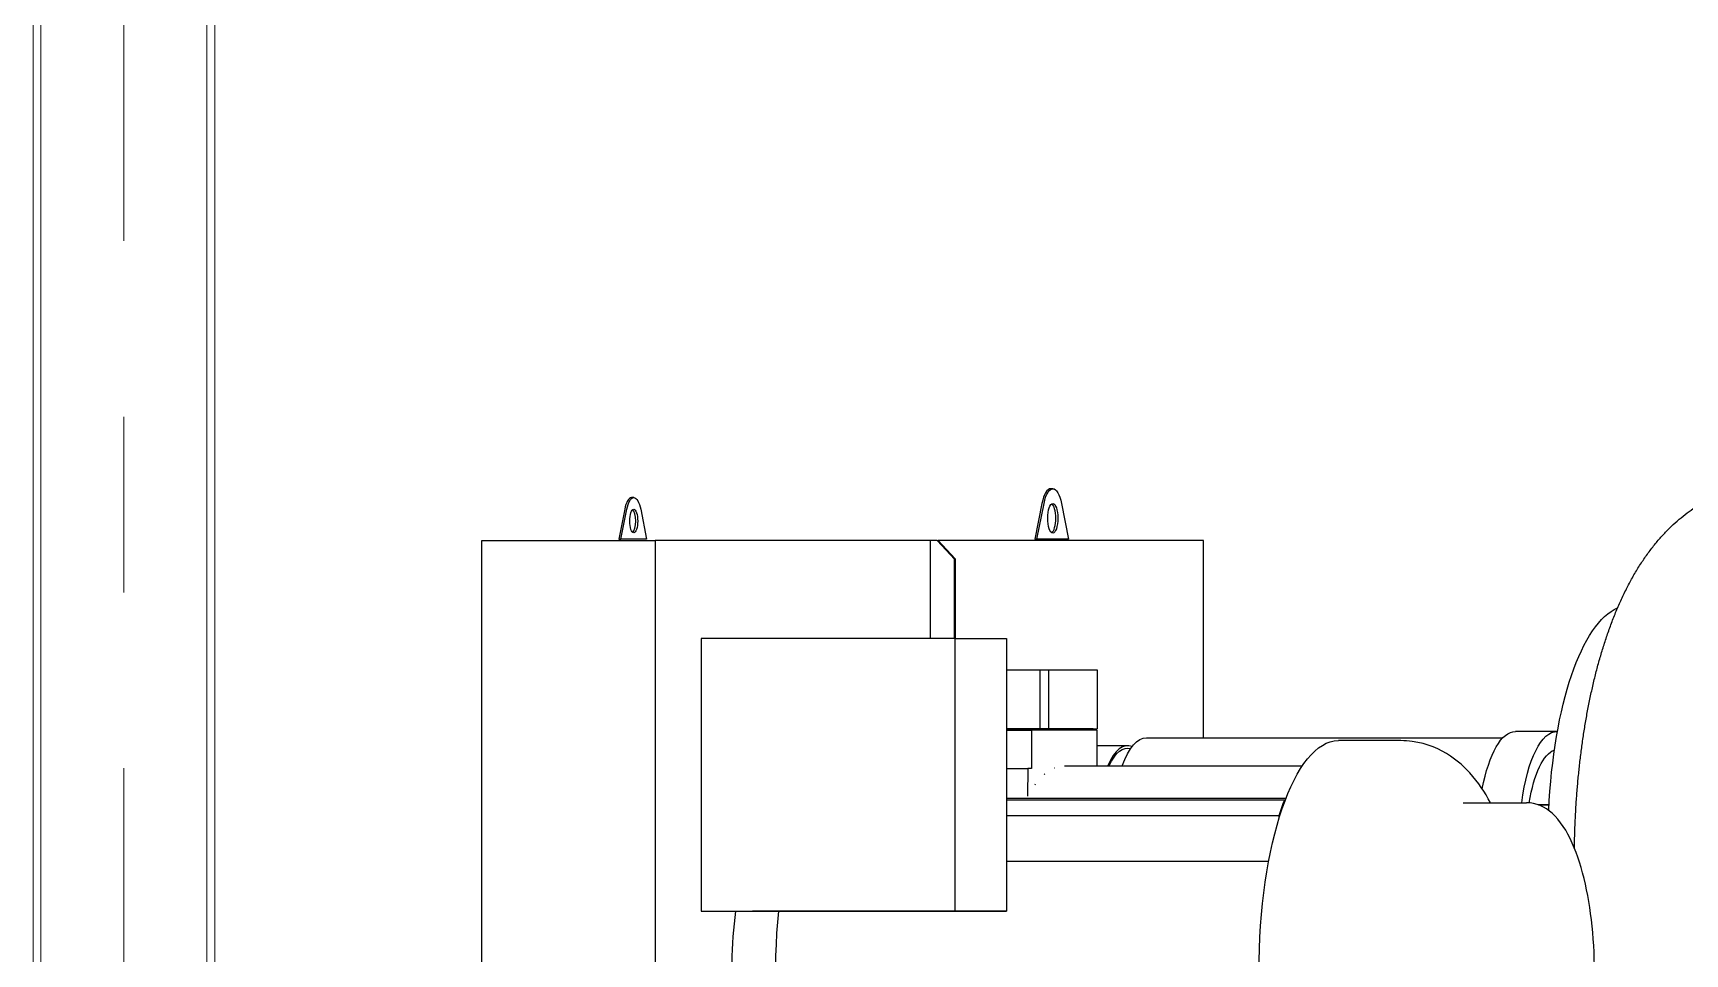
# Model space of a CAD drawing. Header units: metres. Extents: x 0 to 63075, y 0 to 44550.
# Drawn here: x 36480 to 38717, y 30155 to 31403 of the extents above; entities that cross this region are included whole.
import ezdxf

# ---------------------------------------------------------------- set-up
doc = ezdxf.new("R2010")
doc.units = ezdxf.units.M
doc.header["$LTSCALE"] = 75
doc.linetypes.add('CENTER2', pattern=[28.575, 19.05, -3.175, 3.175, -3.175])
for name, color, linetype in [('SC1', 7, 'CENTER2'), ('SDM', 7, 'Continuous'), ('SL1', 8, 'Continuous')]:
    doc.layers.add(name, color=color, linetype=linetype)

# ---------------------------------------------------------------- blocks, each defined once
blk = doc.blocks.new('A$Cf33ee68d')
at = {"layer": 'SL1', "lineweight": 0}
for p, q in [((12797, 10492.2), (12797, 1529.9)), ((12807.7, 10492.2), (12807.7, 1529.9)), ((13032.3, 1529.9), (13032.3, 10492.2)), ((13043, 10492.2), (13043, 1529.9))]:
    blk.add_line(p, q, dxfattribs=at)
at = {"layer": 'SL1', "extrusion": (2.28848e-17, 1, 0)}
for p, q in [((14177.8, 2582.2), (14175, 2582.2)), ((13598.2, 2554.3), (13590.2, 2513.9)), ((13593, 2513.9), (13601, 2554.3)), ((13610.4, 2570.1), (13607.6, 2570.1)), ((13619.8, 2554.3), (13627.8, 2513.9)), ((14163.1, 2562.2), (14153.6, 2513.9)), ((14156.4, 2513.9), (14166, 2562.2)), ((14189.7, 2562.2), (14199.2, 2513.9)), ((13404.7, 2511.9), (13639.6, 2511.9)), ((13404.7, 1553.9), (13404.7, 2511.9)), ((13590.2, 2513.9), (13593, 2513.9)), ((13627.8, 2513.9), (13593, 2513.9)), ((14011.7, 2511.9), (13639.6, 2511.9)), ((13639.6, 2511.9), (13639.6, 1553.9)), ((14011.7, 2511.9), (14011.7, 2379.3)), ((14021.1, 2511.9), (14011.7, 2511.9)), ((14021.1, 2511.9), (14022.8, 2511.9)), ((14044.6, 2486.9), (14021.1, 2511.9)), ((14381.8, 2511.9), (14022.8, 2511.9)), ((14046.3, 2486.9), (14022.8, 2511.9)), ((14153.6, 2513.9), (14156.4, 2513.9)), ((14199.2, 2513.9), (14156.4, 2513.9)), ((14381.8, 2244.9), (14381.8, 2511.9)), ((14044.6, 2486.9), (14046.3, 2486.9)), ((14044.6, 2379.3), (14044.6, 2486.9)), ((14046.3, 2379.3), (14046.3, 2486.9)), ((14045.5, 2379.3), (13701.5, 2379.3)), ((13701.5, 2379.3), (13701.5, 2010)), ((14045.5, 2010), (14045.5, 2379.3)), ((14045.5, 2379.3), (14115.2, 2379.3)), ((14115.2, 2379.3), (14115.2, 2010)), ((14160.4, 2336.9), (14160.4, 2256.9)), ((14171.8, 2336.9), (14171.8, 2256.9)), ((14237.9, 2336.9), (14237.9, 2256.9)), ((14115.2, 2255.2), (14149.2, 2255.2)), ((14149.2, 2255.2), (14149.2, 2203.2)), ((14238.1, 2255.2), (14149.2, 2255.2)), ((14238.1, 2206.9), (14238.1, 2255.2)), ((14304.8, 2244.9), (14787.2, 2244.9)), ((14649.1, 2240.9), (14564.5, 2240.9)), ((14860.6, 2253.4), (14804.3, 2253.4)), ((14279.4, 2234.1), (14238.1, 2234.1)), ((14115.2, 2203.2), (14144.2, 2203.2)), ((14144.2, 2203.2), (14143.8, 2165.9)), ((14149.2, 2203.2), (14144.2, 2203.2)), ((14193.6, 2206.9), (14515.9, 2206.9)), ((14115.2, 2162.9), (14493.7, 2162.9)), ((14115.2, 2160.7), (14491.8, 2160.7)), ((14491.8, 2160.7), (14492.9, 2160.8)), ((14733.5, 2156.9), (14819.4, 2156.9)), ((14849.8, 2153.9), (14835.7, 2153.9)), ((14835.7, 2153.9), (14849.8, 2153.9)), ((14849.8, 2153.9), (14835.7, 2153.9)), ((14115.2, 2139.5), (14484.5, 2139.5)), ((14484.5, 2136.4), (14484.5, 2139.5)), ((14115.2, 2077.6), (14470.3, 2077.6)), ((13701.5, 2010), (13771.2, 2010)), ((13701.5, 2010), (14045.5, 2010)), ((14115.2, 2010), (13771.2, 2010)), ((14045.5, 2010), (14115.2, 2010))]:
    blk.add_line(p, q, dxfattribs=at)
at = {"layer": 'SL1'}
for centre, major_axis, start_param, end_param in [((14175, 2542.2), (0, 40), 0, 1.047198), ((13607.6, 2538.4), (0, 31.8), 0, 1.047198), ((13610.4, 2538.4), (0, -15.9), -1.570796, 4.712389), ((13607.6, 2538.4), (0, -15.9), 0.262612, 2.87898), ((14177.8, 2542.2), (0, -20), -1.570796, 4.712389), ((14175, 2542.2), (0, -20), 0.207548, 2.934045), ((14279.4, 2103.9), (0, 130.2), -0.13415, 0.657958)]:
    blk.add_ellipse(centre, major_axis=major_axis, ratio=0.34202, start_param=start_param, end_param=end_param, dxfattribs=at)
at = {"layer": 'SL1', "extrusion": (0, 0, -1)}
for centre, major_axis, start_param, end_param in [((14177.8, 2542.2), (0, 40), -1.047198, 1.047198), ((13610.4, 2538.4), (0, 31.8), -1.047198, 1.047198), ((14957.9, 2103.9), (0, 320), -1.43809, -0.139713), ((14304.8, 2103.9), (0, 141), -0.751748, 0), ((14564.5, 1926.9), (0, 314), -1.570796, 0), ((14804.3, 2103.9), (0, 149.5), -1.071494, 0), ((14860.6, 2103.9), (0, 149.5), -1.208458, 0.009282), ((14279.4, 2103.9), (0, -127), 2.516696, 3.235567), ((14861.8, 2103.9), (0, 125), -1.134268, -0.113218), ((13898.7, 1926.9), (0, 280.8), -2.144346, -1.270443)]:
    blk.add_ellipse(centre, major_axis=major_axis, ratio=0.34202, start_param=start_param, end_param=end_param, dxfattribs=at)
at = {"layer": 'SL1'}
for points, knots in [([(14884.2, 2095.2), (14884.2, 2096.3), (14884.2, 2097.4), (14884.3, 2104.9), (14884.5, 2111.3), (14884.9, 2124.1), (14885.2, 2130.5), (14885.8, 2143.3), (14886.1, 2149.6), (14887, 2162.3), (14887.4, 2168.7), (14888.5, 2181.3), (14889, 2187.6), (14890.3, 2200.1), (14890.9, 2206.4), (14892.4, 2218.8), (14893.1, 2225), (14894.8, 2237.4), (14895.7, 2243.5), (14897.5, 2255.7), (14898.5, 2261.8), (14900.6, 2273.9), (14901.7, 2279.9), (14904, 2291.9), (14905.3, 2297.9), (14907.8, 2309.7), (14909.1, 2315.6), (14911.9, 2327.3), (14913.4, 2333.1), (14916.4, 2344.6), (14918, 2350.3), (14921.4, 2361.7), (14923.1, 2367.4), (14926.7, 2378.6), (14928.6, 2384.2), (14932.5, 2395.3), (14934.6, 2400.8), (14938.8, 2411.8), (14941.1, 2417.2), (14945.7, 2427.9), (14948.1, 2433.2), (14953.2, 2443.8), (14955.8, 2449), (14961.2, 2459.2), (14964, 2464.2), (14969.8, 2474), (14972.8, 2478.7), (14978.9, 2488), (14982.1, 2492.5), (14988.5, 2501.1), (14991.7, 2505.3), (14998.3, 2513.3), (15001.7, 2517.1), (15008.4, 2524.4), (15011.9, 2527.9), (15018.8, 2534.5), (15022.3, 2537.7), (15029.4, 2543.7), (15032.9, 2546.6), (15040.2, 2552), (15043.8, 2554.6), (15051.2, 2559.5), (15054.9, 2561.8), (15062.5, 2566.1), (15066.3, 2568.2), (15074, 2572), (15077.9, 2573.8), (15085.7, 2577.1), (15089.7, 2578.6), (15097.6, 2581.4), (15101.6, 2582.6), (15109.7, 2584.8), (15113.8, 2585.8), (15118.3, 2586.8), (15118.7, 2586.9), (15119.1, 2587)], [710.854341, 710.854341, 710.854341, 710.854341, 714.128183, 714.128183, 733.394089, 733.394089, 752.671674, 752.671674, 771.972636, 771.972636, 791.309081, 791.309081, 810.69375, 810.69375, 830.140259, 830.140259, 849.663361, 849.663361, 869.279233, 869.279233, 889.005778, 889.005778, 908.862947, 908.862947, 928.873032, 928.873032, 949.06089, 949.06089, 969.453949, 969.453949, 990.081761, 990.081761, 1010.974612, 1010.974612, 1032.160326, 1032.160326, 1053.657763, 1053.657763, 1075.464864, 1075.464864, 1097.539107, 1097.539107, 1119.771633, 1119.771633, 1141.96658, 1141.96658, 1163.851227, 1163.851227, 1185.136988, 1185.136988, 1205.606384, 1205.606384, 1225.165003, 1225.165003, 1243.831091, 1243.831091, 1261.691147, 1261.691147, 1278.858034, 1278.858034, 1295.445391, 1295.445391, 1311.555961, 1311.555961, 1327.278001, 1327.278001, 1342.685536, 1342.685536, 1357.840155, 1357.840155, 1372.793235, 1372.793235, 1387.588114, 1387.588114, 1389.109409, 1389.109409, 1389.109409, 1389.109409]), ([(14237.4, 2336.9), (14237.5, 2336.9), (14237.7, 2336.9), (14237.8, 2336.9), (14237.8, 2336.9), (14237.9, 2336.9), (14237.9, 2336.9)], [92.311115, 92.311115, 92.311115, 92.311115, 93.886977, 93.886977, 93.886977, 95.111674, 95.111674, 95.111674, 95.111674]), ([(14237.4, 2256.9), (14237.5, 2256.9), (14237.7, 2256.9), (14237.8, 2256.9), (14237.8, 2256.9), (14237.9, 2256.9), (14237.9, 2256.9)], [92.311115, 92.311115, 92.311115, 92.311115, 93.886977, 93.886977, 93.886977, 95.111674, 95.111674, 95.111674, 95.111674]), ([(14770.3, 2156.9), (14763, 2170.9), (14754.3, 2184.4), (14735.2, 2205.2), (14726.7, 2213), (14702.4, 2229.3), (14684.5, 2237.2), (14659.5, 2240.5), (14654.3, 2240.9), (14649.1, 2240.9)], [4.1374496, 4.1374496, 4.1374496, 4.1374496, 4.3536275, 4.3536275, 4.4868055, 4.4868055, 4.6665337, 4.6665337, 4.712389, 4.712389, 4.712389, 4.712389]), ([(14819.4, 1696.9), (14828.1, 1696.9), (14836.5, 1699.5), (14853.2, 1709.3), (14860.8, 1717.3), (14876.9, 1740.4), (14884.5, 1757.3), (14896.9, 1795.8), (14901.7, 1817.2), (14908.4, 1862.4), (14910.4, 1886.1), (14911.7, 1933.8), (14911, 1957.8), (14906.9, 2004.1), (14903.5, 2026.4), (14894.3, 2067.4), (14888.4, 2086.1), (14873.8, 2118.8), (14865.1, 2132.5), (14844.4, 2151), (14832.3, 2156.9), (14819.4, 2156.9)], [1.570796, 1.570796, 1.570796, 1.570796, 1.769423, 1.769423, 2.027351, 2.027351, 2.386992, 2.386992, 2.731396, 2.731396, 3.06398, 3.06398, 3.393241, 3.393241, 3.723591, 3.723591, 4.060535, 4.060535, 4.415424, 4.415424, 4.712389, 4.712389, 4.712389, 4.712389]), ([(13842.6, 1658.5), (13835.1, 1662.4), (13828.5, 1667), (13810.2, 1682.1), (13801, 1693.4), (13779.8, 1725.7), (13770.9, 1747.8), (13755.8, 1798.3), (13750.4, 1827.2), (13744.2, 1884.4), (13743, 1912.4), (13744, 1963.8), (13745.8, 1987.3), (13748.8, 2010)], [4.890754, 4.890754, 4.890754, 4.890754, 4.98659, 4.98659, 5.192973, 5.192973, 5.56461, 5.56461, 5.975986, 5.975986, 6.341063, 6.341063, 6.652916, 6.652916, 6.652916, 6.652916])]:
    blk.add_open_spline(points, degree=3, knots=knots, dxfattribs=at)
for points in [[(14115.2, 2336.9), (14120.3, 2336.9), (14125.4, 2336.9), (14130.5, 2336.9)], [(14130.5, 2336.9), (14131.2, 2336.9), (14131.8, 2336.9), (14132.3, 2336.9)], [(14132.3, 2336.9), (14132.8, 2336.9), (14133.2, 2336.9), (14133.5, 2336.9)], [(14133.5, 2336.9), (14142.5, 2336.9), (14151.4, 2336.9), (14160.4, 2336.9)], [(14160.4, 2336.9), (14161.5, 2336.9), (14162.6, 2336.9), (14163.6, 2336.9)], [(14163.6, 2336.9), (14164.6, 2336.9), (14165.5, 2336.9), (14166.3, 2336.9)], [(14166.3, 2336.9), (14167.2, 2336.9), (14167.9, 2336.9), (14168.6, 2336.9)], [(14168.6, 2336.9), (14169.2, 2336.9), (14169.8, 2336.9), (14170.2, 2336.9)], [(14170.2, 2336.9), (14170.7, 2336.9), (14171.1, 2336.9), (14171.3, 2336.9)], [(14171.3, 2336.9), (14171.6, 2336.9), (14171.7, 2336.9), (14171.7, 2336.9)], [(14171.7, 2336.9), (14171.7, 2336.9), (14171.8, 2336.9), (14171.8, 2336.9)], [(14171.8, 2336.9), (14193.6, 2336.9), (14215.5, 2336.9), (14237.4, 2336.9)], [(14232.6, 2256.9), (14193.5, 2256.9), (14154.3, 2256.9), (14115.2, 2256.9)], [(14115.2, 2256.9), (14120.3, 2256.9), (14125.4, 2256.9), (14130.5, 2256.9)], [(14130.5, 2256.9), (14131.2, 2256.9), (14131.8, 2256.9), (14132.3, 2256.9)], [(14132.3, 2256.9), (14132.8, 2256.9), (14133.2, 2256.9), (14133.5, 2256.9)], [(14133.5, 2256.9), (14142.5, 2256.9), (14151.4, 2256.9), (14160.4, 2256.9)], [(14160.4, 2256.9), (14161.5, 2256.9), (14162.6, 2256.9), (14163.6, 2256.9)], [(14163.6, 2256.9), (14164.6, 2256.9), (14165.5, 2256.9), (14166.3, 2256.9)], [(14166.3, 2256.9), (14167.2, 2256.9), (14167.9, 2256.9), (14168.6, 2256.9)], [(14168.6, 2256.9), (14169.2, 2256.9), (14169.8, 2256.9), (14170.2, 2256.9)], [(14170.2, 2256.9), (14170.7, 2256.9), (14171.1, 2256.9), (14171.3, 2256.9)], [(14171.3, 2256.9), (14171.6, 2256.9), (14171.7, 2256.9), (14171.7, 2256.9)], [(14171.7, 2256.9), (14171.7, 2256.9), (14171.8, 2256.9), (14171.8, 2256.9)], [(14171.8, 2256.9), (14193.6, 2256.9), (14215.5, 2256.9), (14237.4, 2256.9)], [(14166.2, 2195.2), (14166.5, 2195.4), (14166.8, 2195.7), (14167.1, 2195.9)], [(14179.7, 2203.9), (14179.9, 2204), (14180.1, 2204.1), (14180.2, 2204.1)], [(14153.4, 2180.9), (14153.7, 2181.4), (14154.1, 2181.9), (14154.4, 2182.4)], [(14484.5, 2139.5), (14486.8, 2146.9), (14489.3, 2154), (14491.8, 2160.7)]]:
    blk.add_open_spline(points, degree=3, dxfattribs=at)

msp = doc.modelspace()

# ---------------------------------------------------------------- linework, layer by layer
at = {"layer": 'SC1', "lineweight": 0}
msp.add_line((36603, 28978.2), (36603, 40124.4), dxfattribs=at)

# ---------------------------------------------------------------- block references
at = {"layer": 'SDM'}
msp.add_blockref('A$Cf33ee68d', (23682.9, 28203.4), dxfattribs=at)

doc.saveas('drawing.dxf')
